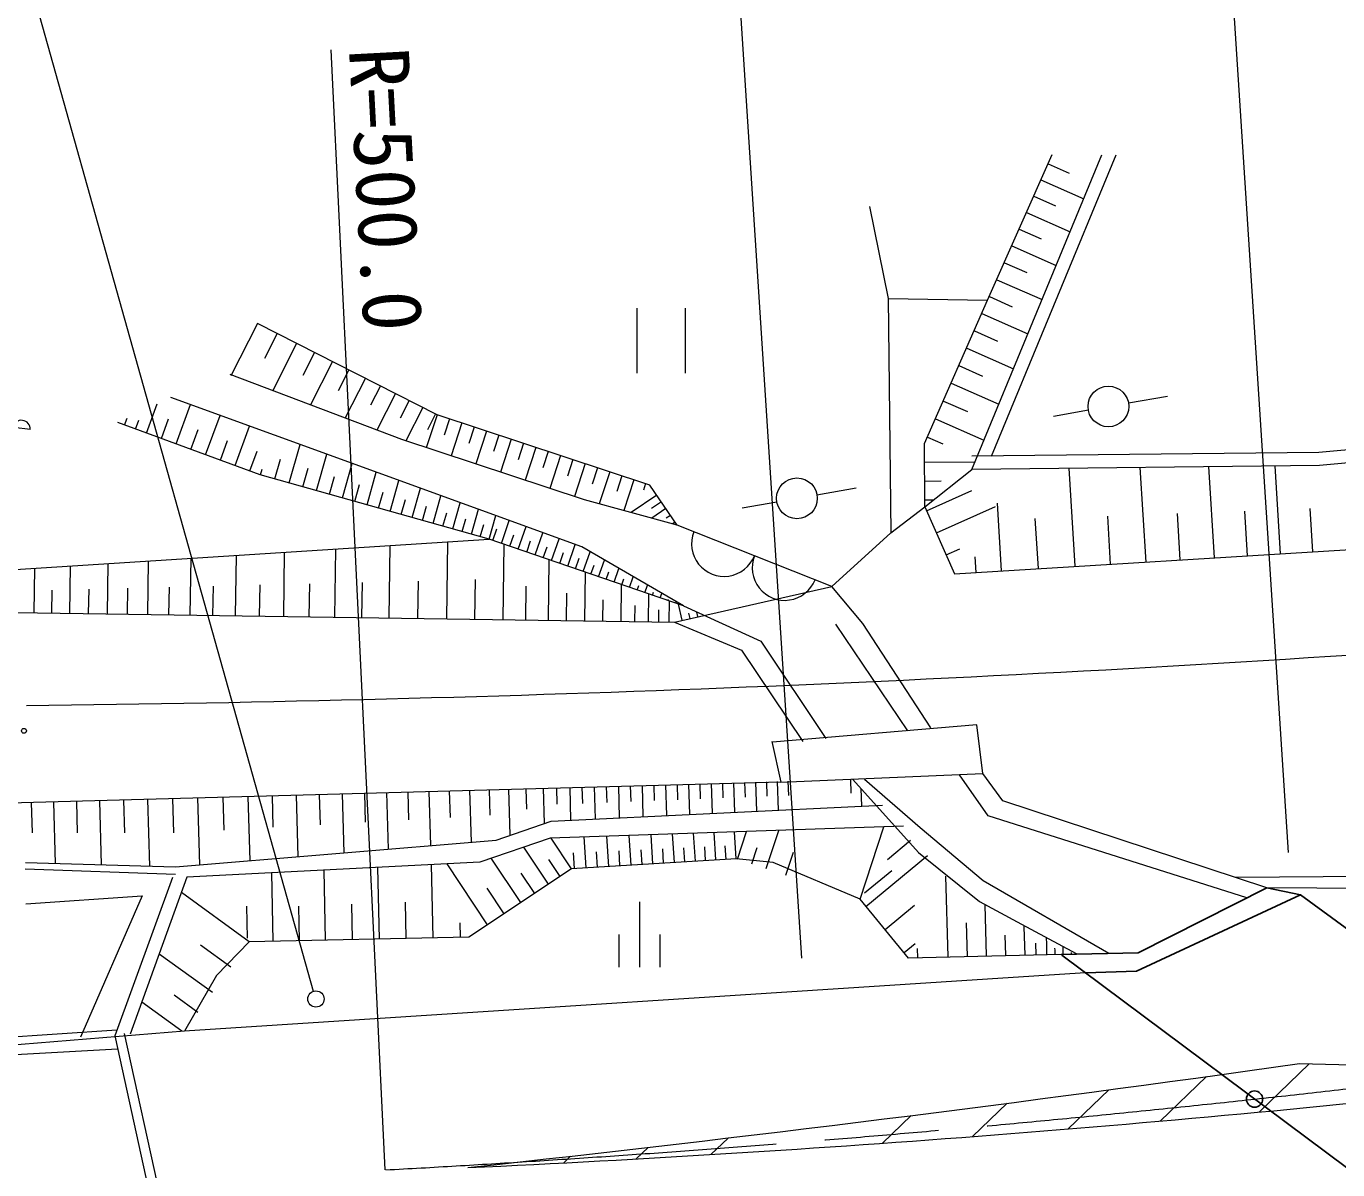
# Model space of a CAD drawing. Units: millimetres, scale not verified. Extents: x 40000 to 680000, y 20000 to 380000.
# Drawn here: x 316260 to 356508, y 282492 to 317599 of the extents above; entities that cross this region are included whole.
import ezdxf
from ezdxf.enums import TextEntityAlignment as Align

# ---------------------------------------------------------------- set-up
doc = ezdxf.new("R2010")
doc.units = ezdxf.units.MM
doc.header["$LTSCALE"] = 1000
doc.header["$PDMODE"] = 32
doc.header["$PDSIZE"] = 500
doc.linetypes.add('CHAIN', pattern=[18.5, 12, -1.5, 3.5, -1.5])
doc.linetypes.add('DASHED', pattern=[7.5, 6, -1.5])
for name, color, linetype, lineweight in [('M-BGD', 7, 'Continuous', 13), ('M-BMK', 2, 'CHAIN', 13), ('M-STR-HTXT', 7, 'Continuous', 13), ('M-STR-STR1', 1, 'Continuous', 25), ('M-STR-STRC', 7, 'Continuous', 25)]:
    doc.layers.add(name, color=color, linetype=linetype, lineweight=lineweight)
doc.layers.add('M-OTRS', color=6, linetype='Continuous')
doc.styles.add('ＭＳ ゴシック', font='')
doc.styles.get('ＭＳ ゴシック').set_extended_font_data('MS Gothic')

msp = doc.modelspace()

# ---------------------------------------------------------------- linework, layer by layer
at = {"layer": 'M-BGD'}
for p, q in [((345283, 303995), (349270, 313649)), ((345758, 309186), (347745, 313663)), ((345884, 304401), (349704, 313649)), ((347618, 313375), (348269, 313087)), ((347400, 312882), (348714, 312302)), ((347179, 312381), (347842, 312088)), ((342135, 312068), (342708, 309242)), ((346958, 311879), (348295, 311289)), ((346732, 311368), (347407, 311070)), ((346507, 310858), (347869, 310257)), ((346278, 310338), (346965, 310034)), ((346048, 309818), (347435, 309206)), ((342708, 309242), (342792, 302050)), ((342708, 309242), (345758, 309186)), ((343828, 304786), (345758, 309186)), ((345819, 309297), (346518, 308989)), ((335002, 308944), (335002, 306944)), ((336485, 308944), (336485, 306944)), ((345589, 308777), (347001, 308155)), ((323357, 308474), (322542, 306871)), ((328871, 305670), (323357, 308474)), ((323958, 308168), (323568, 307401)), ((345356, 308248), (346068, 307934)), ((324559, 307862), (323813, 306395)), ((325110, 307583), (324752, 306880)), ((345122, 307719), (346559, 307085)), ((325660, 307303), (324977, 305959)), ((344884, 307180), (345609, 306860)), ((327786, 304908), (322518, 306910)), ((326164, 307047), (325837, 306403)), ((326667, 306791), (326042, 305561)), ((327129, 306556), (326829, 305967)), ((327590, 306322), (327017, 305195)), ((344646, 306641), (346109, 305996)), ((316385, 305220), (310479, 305943)), ((319954, 305107), (320283, 306005)), ((333315, 301612), (320700, 306202)), ((320860, 304775), (321302, 305983)), ((328012, 306107), (327738, 305568)), ((328435, 305892), (327913, 304866)), ((344404, 306093), (345142, 305767)), ((350085, 306035), (351282, 306247)), ((319281, 305353), (319360, 305569)), ((319617, 305230), (319719, 305509)), ((320407, 304941), (320628, 305544)), ((321765, 304444), (322208, 305653)), ((328871, 305670), (328538, 304660)), ((328820, 305697), (328574, 305213)), ((335402, 303514), (328871, 305670)), ((329250, 305545), (329084, 305040)), ((344162, 305544), (345651, 304887)), ((347785, 305630), (348854, 305818)), ((323442, 303830), (319068, 305431)), ((321312, 304609), (321534, 305214)), ((322672, 304111), (323116, 305323)), ((329629, 305420), (329296, 304410)), ((330008, 305295), (329841, 304790)), ((330387, 305170), (330053, 304160)), ((365260, 305366), (355924, 304517)), ((322219, 304278), (322440, 304883)), ((324334, 303578), (324667, 304758)), ((333392, 303059), (327786, 304908)), ((330765, 305045), (330599, 304540)), ((331144, 304920), (330811, 303910)), ((331523, 304795), (331356, 304290)), ((343835, 302841), (343828, 304786)), ((343916, 304986), (344386, 304778)), ((365298, 304968), (355944, 304118)), ((323127, 303945), (323348, 304551)), ((323891, 303703), (324062, 304310)), ((325172, 303342), (325487, 304460)), ((331901, 304670), (331568, 303661)), ((332280, 304545), (332113, 304041)), ((332658, 304420), (332325, 303411)), ((333036, 304295), (332870, 303791)), ((355924, 304517), (345278, 304395)), ((323449, 303828), (323499, 304006)), ((324753, 303460), (324915, 304035)), ((325966, 303118), (326265, 304177)), ((326718, 302906), (327001, 303909)), ((333414, 304170), (333082, 303162)), ((333793, 304045), (333627, 303543)), ((334171, 303920), (333845, 302935)), ((343830, 304216), (345376, 304221)), ((343835, 302841), (345283, 303995)), ((355944, 304118), (345283, 303995)), ((348449, 301018), (348264, 304029)), ((350626, 301151), (350448, 304054)), ((352726, 301280), (352554, 304079)), ((354749, 301404), (354584, 304102)), ((330466, 301850), (323442, 303830)), ((325569, 303230), (325723, 303774)), ((326342, 303012), (326488, 303528)), ((327431, 302706), (327698, 303655)), ((334540, 303799), (334381, 303316)), ((334909, 303677), (334597, 302730)), ((335265, 303559), (335198, 303358)), ((335412, 303500), (335391, 303486)), ((336234, 302282), (335402, 303514)), ((343832, 303636), (344334, 303638)), ((327075, 302806), (327212, 303294)), ((327768, 302611), (327898, 303073)), ((328105, 302515), (328359, 303415)), ((328744, 302335), (328984, 303187)), ((335612, 303203), (334820, 302669)), ((340526, 303215), (341724, 303426)), ((343886, 302726), (345283, 303350)), ((328425, 302425), (328548, 302863)), ((329047, 302250), (329164, 302665)), ((329350, 302165), (329577, 302972)), ((329923, 302003), (330138, 302768)), ((336234, 302282), (333392, 303059)), ((335752, 302996), (335445, 302789)), ((335892, 302789), (335456, 302495)), ((338226, 302809), (339295, 302998)), ((342792, 302050), (343835, 302841)), ((343834, 303056), (344106, 303057)), ((343835, 302841), (344751, 300791)), ((344190, 302046), (346002, 302857)), ((346190, 300879), (346063, 302956)), ((353737, 301342), (353653, 302716)), ((355743, 301465), (355662, 302789)), ((329636, 302084), (329747, 302477)), ((330194, 301927), (330299, 302299)), ((330466, 301850), (330670, 302574)), ((330841, 301721), (331083, 302424)), ((336032, 302581), (335903, 302494)), ((336172, 302374), (336092, 302320)), ((340978, 300402), (336234, 302282)), ((347319, 300948), (347225, 302482)), ((349537, 301084), (349447, 302563)), ((351676, 301215), (351589, 302641)), ((330578, 301812), (330699, 302165)), ((331101, 301632), (331221, 301981)), ((331361, 301543), (331600, 302236)), ((331874, 301366), (332109, 302050)), ((332381, 301192), (332613, 301867)), ((340978, 300402), (342792, 302050)), ((344751, 300791), (363591, 301945)), ((315922, 300922), (330466, 301850)), ((325730, 299459), (325760, 301550)), ((327396, 299435), (327428, 301656)), ((329166, 299409), (329200, 301770)), ((336427, 299802), (330466, 301850)), ((330896, 299384), (330929, 301691)), ((331618, 301454), (331736, 301799)), ((332127, 301279), (332244, 301619)), ((332880, 301021), (333109, 301687)), ((336427, 299802), (333315, 301612)), ((333353, 300858), (333562, 301468)), ((344494, 301367), (344909, 301552)), ((318755, 299559), (318778, 301104)), ((319987, 299541), (320010, 301183)), ((321295, 299522), (321320, 301266)), ((322685, 299502), (322711, 301355)), ((324161, 299481), (324189, 301450)), ((332285, 299364), (332311, 301216)), ((332630, 301106), (332746, 301442)), ((333117, 300939), (333229, 301268)), ((333589, 300777), (333686, 301058)), ((333826, 300696), (334003, 301211)), ((345411, 300831), (345382, 301308)), ((316505, 299591), (316525, 300960)), ((317596, 299575), (317617, 301030)), ((333400, 299348), (333421, 300835)), ((334062, 300614), (334143, 300849)), ((334299, 300533), (334444, 300955)), ((334772, 300371), (334884, 300699)), ((317051, 299583), (317061, 300289)), ((318176, 299567), (318187, 300317)), ((319371, 299550), (319383, 300347)), ((320641, 299532), (320653, 300378)), ((321990, 299512), (322003, 300412)), ((323423, 299492), (323437, 300447)), ((324945, 299470), (324960, 300485)), ((326563, 299447), (326578, 300525)), ((328281, 299422), (328297, 300567)), ((330031, 299397), (330049, 300611)), ((331590, 299374), (331605, 300414)), ((334514, 299332), (334530, 300453)), ((334535, 300452), (334600, 300639)), ((335008, 300289), (335056, 300430)), ((335244, 300208), (335325, 300443)), ((336149, 299309), (340978, 300402)), ((341935, 299261), (340978, 300402)), ((332842, 299356), (332854, 300191)), ((333957, 299340), (333966, 299992)), ((335355, 299320), (335367, 300166)), ((335481, 300127), (335513, 300221)), ((335717, 300046), (335766, 300186)), ((335954, 299964), (335970, 300011)), ((335989, 299311), (335998, 299949)), ((336190, 299883), (336206, 299930)), ((336388, 299363), (336276, 299853)), ((315906, 299600), (336149, 299309)), ((334935, 299326), (334942, 299818)), ((335672, 299316), (335677, 299687)), ((336427, 299802), (338799, 298724)), ((336631, 299418), (336595, 299580)), ((336875, 299473), (336844, 299612)), ((336149, 299309), (338213, 298446)), ((341096, 299247), (343306, 295973)), ((344020, 296057), (341935, 299261)), ((338799, 298724), (340801, 295735)), ((338213, 298446), (340092, 295643)), ((345433, 296155), (339165, 295623)), ((345615, 294657), (345433, 296155)), ((339137, 295637), (339417, 294392)), ((339417, 294392), (345615, 294657)), ((345779, 293354), (344898, 294614)), ((346227, 293816), (345615, 294657)), ((339417, 294392), (315738, 293745)), ((332532, 294218), (332547, 293712)), ((332938, 294229), (332967, 293227)), ((333314, 294240), (333328, 293742)), ((333690, 294250), (333718, 293263)), ((334061, 294261), (334074, 293771)), ((334431, 294271), (334458, 293299)), ((334795, 294282), (334809, 293799)), ((335160, 294292), (335187, 293334)), ((335519, 294302), (335532, 293827)), ((335878, 294312), (335905, 293369)), ((336232, 294322), (336245, 293854)), ((336585, 294332), (336611, 293403)), ((336933, 294342), (336946, 293881)), ((337282, 294352), (337307, 293437)), ((337625, 294361), (337637, 293907)), ((337967, 294371), (337993, 293470)), ((338305, 294380), (338318, 293934)), ((338643, 294390), (338668, 293503)), ((338975, 294399), (338988, 293959)), ((339308, 294409), (339332, 293535)), ((339635, 294418), (339648, 293984)), ((341556, 294472), (341567, 294058)), ((341624, 294474), (343639, 292235)), ((343695, 292991), (341988, 294474)), ((318507, 293823), (318562, 291856)), ((319244, 293844), (319272, 292839)), ((319982, 293864), (320039, 291812)), ((320751, 293886), (320781, 292838)), ((321521, 293908), (321579, 291850)), ((322292, 293929), (322321, 292922)), ((323064, 293951), (323119, 291979)), ((323803, 293972), (323831, 293007)), ((324543, 293993), (324596, 292103)), ((325252, 294013), (325278, 293087)), ((325960, 294033), (326011, 292222)), ((326639, 294052), (326664, 293165)), ((327319, 294071), (327368, 292335)), ((327970, 294089), (327993, 293239)), ((328620, 294108), (328667, 292444)), ((329244, 294125), (329267, 293311)), ((329868, 294143), (329913, 292548)), ((330466, 294160), (330488, 293379)), ((331064, 294176), (331104, 292760)), ((331595, 294191), (331613, 293567)), ((332126, 294206), (332157, 293124)), ((341877, 294193), (341892, 293659)), ((354336, 291149), (346227, 293816)), ((316416, 293764), (316441, 292841)), ((317093, 293783), (317146, 291898)), ((317800, 293803), (317827, 292840)), ((332372, 293198), (342538, 293691)), ((330677, 292613), (332372, 293198)), ((343185, 293044), (332341, 292674)), ((341851, 290796), (342580, 293023)), ((353713, 290836), (345779, 293354)), ((320843, 291788), (330677, 292613)), ((332341, 292674), (330185, 291935)), ((332994, 291733), (332367, 292675)), ((333439, 291760), (333381, 292710)), ((334137, 291803), (334080, 292733)), ((334821, 291844), (334766, 292757)), ((335492, 291885), (335438, 292780)), ((336150, 291925), (336096, 292802)), ((336794, 291965), (336742, 292824)), ((337426, 292003), (337375, 292846)), ((338045, 292041), (337995, 292867)), ((338087, 292027), (338366, 292880)), ((338968, 291739), (339352, 292913)), ((342686, 292020), (343399, 292608)), ((345626, 291368), (343695, 292991)), ((332288, 291262), (331532, 292397)), ((333083, 291739), (333054, 292218)), ((333788, 291782), (333760, 292252)), ((334479, 291824), (334451, 292284)), ((335157, 291865), (335129, 292317)), ((335821, 291905), (335794, 292348)), ((336472, 291945), (336445, 292379)), ((337110, 291984), (337084, 292409)), ((337736, 292022), (337710, 292439)), ((338528, 291883), (338693, 292390)), ((339574, 291541), (339803, 292239)), ((343639, 292235), (345514, 290724)), ((316237, 291924), (320843, 291788)), ((330185, 291935), (321193, 291477)), ((328745, 289612), (328699, 291859)), ((330418, 290016), (329173, 291883)), ((331437, 290695), (330531, 292054)), ((332641, 291498), (332294, 292018)), ((338045, 292041), (332994, 291733)), ((339179, 291929), (338045, 292041)), ((341851, 290796), (339179, 291929)), ((342029, 290580), (343922, 292141)), ((320839, 291554), (316231, 291724)), ((320746, 291461), (318975, 286609)), ((321193, 291477), (319453, 286655)), ((323838, 289510), (323794, 291609)), ((325449, 289543), (325404, 291691)), ((327097, 289577), (327051, 291775)), ((332994, 291733), (329846, 289634)), ((331863, 290979), (331447, 291602)), ((341985, 290993), (342823, 291683)), ((344551, 289025), (344485, 291511)), ((359702, 291508), (353377, 291466)), ((323102, 289494), (321022, 291002)), ((330928, 290355), (330406, 291137)), ((349487, 289129), (345626, 291368)), ((359736, 291109), (354336, 291149)), ((316246, 290662), (319822, 290907)), ((319822, 290907), (317928, 286563)), ((324643, 289526), (324621, 290588)), ((326273, 289560), (326250, 290647)), ((327921, 289594), (327898, 290706)), ((335075, 290715), (335075, 288715)), ((343339, 288993), (341851, 290796)), ((342615, 289870), (343514, 290612)), ((345514, 290724), (346672, 290101)), ((345731, 289056), (345689, 290630)), ((323048, 289598), (323028, 290583)), ((329588, 289629), (329579, 290072)), ((345141, 289041), (345113, 290073)), ((346672, 290101), (348480, 289129)), ((346888, 289940), (346887, 289985)), ((346911, 289087), (346888, 289940)), ((322537, 288714), (321609, 289387)), ((323102, 289494), (322095, 288459)), ((329846, 289634), (323102, 289494)), ((334442, 289715), (334442, 288715)), ((335708, 289715), (335708, 288715)), ((343201, 289160), (343543, 289443)), ((346321, 289072), (346304, 289690)), ((347248, 289096), (347238, 289449)), ((347576, 289426), (347571, 289618)), ((347584, 289105), (347576, 289426)), ((321972, 287934), (320341, 289116)), ((348015, 289098), (343339, 288993)), ((343619, 289000), (343611, 289287)), ((347831, 289235), (347829, 289297)), ((347834, 289112), (347831, 289235)), ((348084, 289118), (348078, 289345)), ((348334, 289125), (348333, 289167)), ((348606, 288531), (321116, 286752)), ((322095, 288459), (321116, 286752)), ((348767, 288536), (348606, 288531)), ((321529, 287322), (320801, 287849)), ((321035, 286747), (319807, 287637)), ((292386, 285013), (319042, 286791)), ((321116, 286752), (315608, 286299)), ((319065, 286198), (292504, 284670))]:
    msp.add_line(p, q, dxfattribs=at)
at = {"layer": 'M-BGD', "linetype": 'DASHED'}
for p, q in [((318975, 286609), (321413, 275508)), ((319268, 286674), (321706, 275572))]:
    msp.add_line(p, q, dxfattribs=at)
at = {"layer": 'M-BGD'}
for centre, radius in [((349469, 305927), 625), ((339911, 303106), 625), ((316190, 295969), 75), ((325151, 287736), 250)]:
    msp.add_circle(centre, radius, dxfattribs=at)
for centre, radius, start, end in [((316114, 305231), 271, 357.5153, 168.5155), ((337676, 301710), 1000, 158.3913, 338.3913), ((339536, 300974), 1000, 158.3913, 338.3913), ((308251, 1039588), 742883, 270.61799, 274.02703)]:
    msp.add_arc(centre, radius, start, end, dxfattribs=at)
at = {"layer": 'M-BMK'}
msp.add_arc((300101, 780842), 499094, 273.12355, 277.09703, dxfattribs=at)
at = {"layer": 'M-OTRS'}
msp.add_point((353953, 284662), dxfattribs=at)
at = {"layer": 'M-STR-HTXT'}
for p, q in [((325078, 287967), (314809, 324571)), ((354991, 292235), (353030, 322548)), ((340063, 288987), (337955, 321573)), ((327273, 282495), (325614, 316878))]:
    msp.add_line(p, q, dxfattribs=at)
at = {"layer": 'M-STR-STR1'}
for p, q in [((354336, 291149), (350386, 289152)), ((355368, 290934), (354336, 291149)), ((355368, 290934), (350331, 288592)), ((361882, 286137), (355368, 290934)), ((350386, 289152), (348015, 289098)), ((348039, 289080), (362353, 278388)), ((350331, 288592), (348767, 288536))]:
    msp.add_line(p, q, dxfattribs=at)
at = {"layer": 'M-STR-STRC', "lineweight": 13}
for p, q in [((355631, 285745), (354091, 284264)), ((352478, 285354), (351057, 283988)), ((349486, 284946), (348238, 283747)), ((343420, 284157), (342537, 283308)), ((346362, 284533), (345299, 283513)), ((337799, 283468), (337270, 282960)), ((335350, 283181), (334980, 282826)), ((332966, 282909), (332754, 282705))]:
    msp.add_line(p, q, dxfattribs=at)
for centre, radius, start, end in [((245916, 1056797), 778768, 276.18465, 278.07688), ((359209, 414126), 128430, 268.2711, 271.13384), ((306375, 790462), 508442, 272.64242, 276.29164)]:
    msp.add_arc(centre, radius, start, end, dxfattribs=at)

# ---------------------------------------------------------------- texts
at = {"layer": 'M-STR-HTXT', "style": 'ＭＳ ゴシック'}
msp.add_text('R=500.0', height=1833, rotation=273.017, dxfattribs=at).set_placement((325614, 316878), align=Align.BOTTOM_LEFT)

doc.saveas('drawing.dxf')
